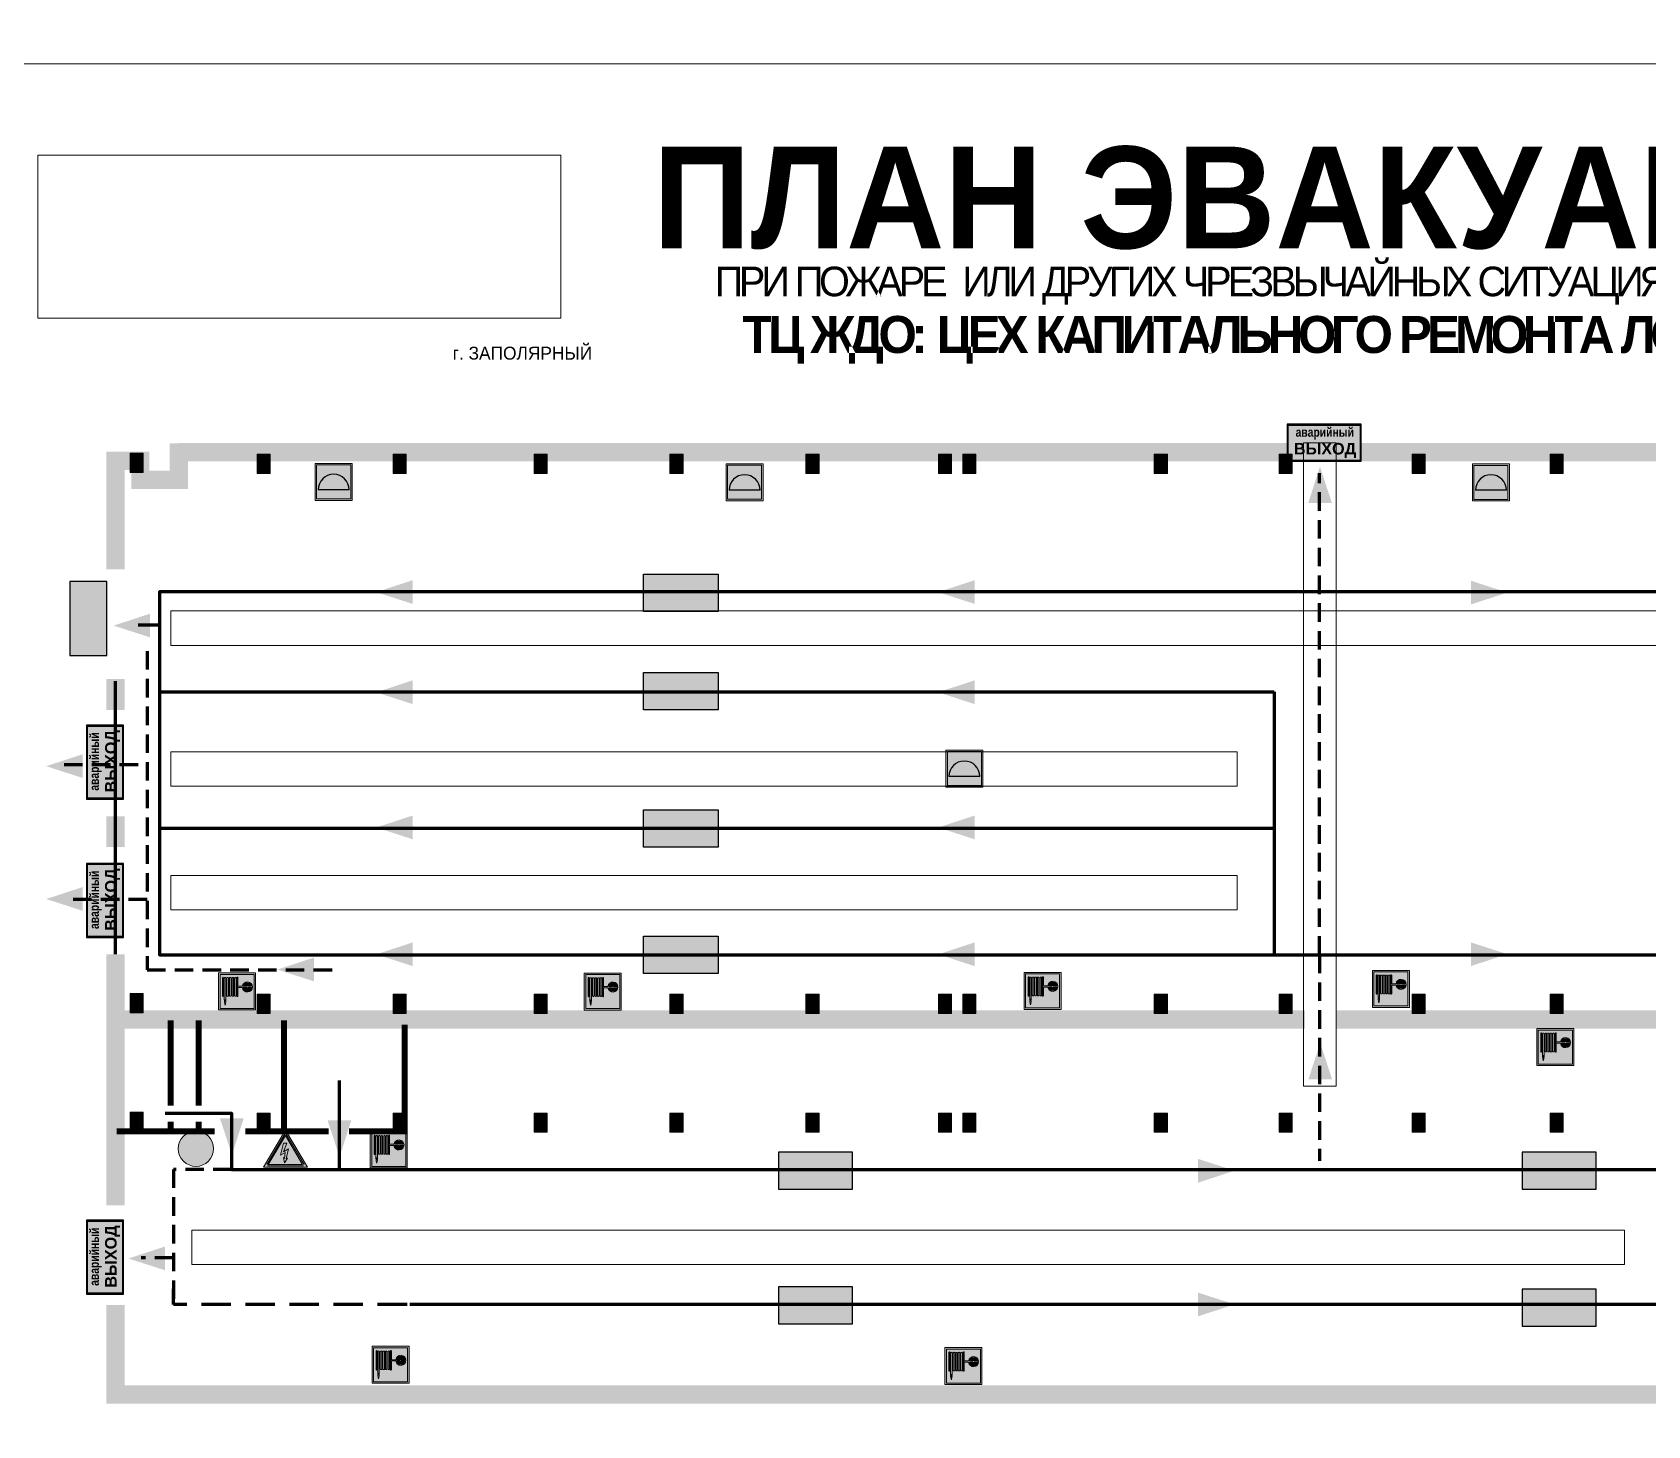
# Model space of a CAD drawing. Header units: millimetres. Extents: x 13114 to 67229, y 22859 to 38520.
# Drawn here: x 28233.8 to 28583.1, y 35655.6 to 35956.9 of the extents above; entities that cross this region are included whole.
import ezdxf

# ---------------------------------------------------------------- set-up
doc = ezdxf.new("R2010")
doc.units = ezdxf.units.MM
doc.linetypes.add('{ Wide Dash }', pattern=[12, 4, -2, 4, -2])
doc.linetypes.add('невидимая', pattern=[9.525, 6.35, -3.175])
doc.layers.add('План_Штампы', color=7, linetype='Continuous')
doc.styles.add('обычный', font='arial.ttf')
picture_1 = doc.add_image_def('image1.jpg', size_in_pixel=(337, 105))

# ---------------------------------------------------------------- blocks, each defined once
blk = doc.blocks.new('A$C41C009D9')
at = {"true_color": 0xffffff}
blk.add_hatch(color=7, dxfattribs=at).paths.add_polyline_path([(0, 8), (-16, 8), (-16, 0), (0, 0)])
h = blk.add_hatch(color=126)
h.dxf.hatch_style = 1
h.paths.add_polyline_path([(-15.8, 7.8), (-15.8, 0.2), (-0.2, 0.2), (-0.2, 7.8)])
at = {"color": 126}
for points in [[(-16, 0), (0, 0), (0, 8), (-16, 8)], [(-16, 0), (0, 0), (0, 8), (-16, 8)], [(-15.8, 7.8), (-0.2, 7.8), (-0.2, 0.2), (-15.8, 0.2)]]:
    blk.add_lwpolyline(points, close=True, dxfattribs=at)
at = {"color": 7, "true_color": 0xffffff, "insert": (-15.8, 7.3), "char_height": 2.5, "width": 15.5999, "attachment_point": 1, "style": 'обычный'}
blk.add_mtext('\\pi1.6133;{\\fArial|b1|i0|c204|p34;\\H0.8x;\\W0.8;аварийный\\H1.25x;\\W1;\\P\\pi1.2327;ВЫХОД}', dxfattribs=at)
blk = doc.blocks.new('A$C32E8229D')
at = {"true_color": 0xffffff}
blk.add_hatch(color=7, dxfattribs=at).paths.add_polyline_path([(0, 0), (0, -8), (16, -8), (16, 0)])
h = blk.add_hatch(color=126)
h.paths.add_polyline_path([(0.2, -0.2), (15.8, -0.2), (15.8, -7.8), (0.2, -7.8)])
h.paths.add_polyline_path([(13.49, -2.05), (12.08, -2.05), (11.37, -2.63, 0.162397), (11.29, -2.84), (11.29, -3.63), (10.35, -3.63), (10.35, -4.05), (11.68, -4.05), (11.68, -3.48), (12.26, -4.28), (11.29, -5.1), (11.29, -6.78), (11.85, -6.78), (11.85, -5.44), (12.8, -4.64), (12.8, -5.94), (14.46, -5.94), (14.46, -5.39), (13.45, -5.39), (13.45, -3.97), (12.46, -2.59), (13.15, -2.59), (13.69, -3.34), (14.18, -3)], flags=16)
h.paths.add_polyline_path([(10.74, -1.82, 1), (11.8, -1.82, 1)], flags=16)
h.paths.add_polyline_path([(9.39, -3.59), (5.99, -3.59), (6.56, -3.03), (5.91, -3.03), (5.1, -3.83), (5.91, -4.64), (6.56, -4.64), (5.99, -4.09), (9.39, -4.09)], flags=16)
h.paths.add_polyline_path([(4.29, -1.08), (1.72, -1.08), (1.72, -6.6), (4.29, -6.6)], flags=16)
at = {"color": 126}
blk.add_lwpolyline([(16, -8), (0, -8), (0, 0), (16, 0)], close=True, dxfattribs=at)
blk = doc.blocks.new('A$C7B4425F7')
at = {"true_color": 0xffffff}
blk.add_hatch(color=7, dxfattribs=at).paths.add_polyline_path([(0, 0), (-16, 0), (-16, -8), (0, -8)])
h = blk.add_hatch(color=126)
h.paths.add_polyline_path([(-0.2, -0.2), (-15.8, -0.2), (-15.8, -7.8), (-0.2, -7.8)])
h.paths.add_polyline_path([(-11.76, -2.03), (-11.76, -3.66), (-11.17, -3.66, -0.568275), (-11.17, -6.18), (-12.58, -6.18), (-12.58, -2.03)], flags=16)
h.paths.add_polyline_path([(-13.33, -4.12, -0.495768), (-13.59, -6.18), (-15.03, -6.18), (-15.03, -2.03), (-13.59, -2.03, -0.487973)], flags=16)
h.paths.add_polyline_path([(-10.25, -2.03), (-9.48, -2.03), (-9.48, -6.18), (-10.25, -6.18)], flags=16)
h.paths.add_polyline_path([(-13.84, -3.69), (-14.24, -3.69), (-14.24, -3.03), (-13.9, -3.03, -0.692621)], flags=0)
h.paths.add_polyline_path([(-9.15, -2.03), (-8.4, -2.03), (-8.04, -3.07), (-7.68, -2.03), (-6.93, -2.03), (-7.64, -4.1), (-6.93, -6.18), (-7.68, -6.18), (-8.04, -5.14), (-8.4, -6.18), (-9.15, -6.18), (-8.44, -4.1)], flags=16)
h.paths.add_polyline_path([(-11.76, -4.46), (-11.42, -4.46, -0.692621), (-11.36, -5.12), (-11.76, -5.12)], flags=0)
h.paths.add_polyline_path([(-13.9, -5.2), (-14.24, -5.2), (-14.24, -4.55), (-13.84, -4.55, -0.708038)], flags=0)
edge = h.paths.add_edge_path(flags=16)
edge.add_ellipse((-5.51, -4.08), major_axis=(0, 2.05), ratio=0.586184, start_angle=0, end_angle=360)
edge = h.paths.add_edge_path(flags=0)
edge.add_ellipse((-5.51, -4.08), major_axis=(0, 1.14), ratio=0.454828, start_angle=0, end_angle=360)
h.paths.add_polyline_path([(-4.13, -4.96, 0.377264), (-3.48, -4.52, 0.0555), (-3.16, -2.03), (-1.66, -2.03), (-1.66, -4.96), (-0.96, -4.96), (-0.96, -7.01), (-1.75, -7.01), (-1.75, -6.18), (-3.3, -6.18), (-3.3, -7.02), (-4.13, -7.02)], flags=16)
h.paths.add_polyline_path([(-2.73, -2.91), (-2.28, -2.91), (-2.28, -4.96), (-3.05, -4.96, 0.079136)], flags=0)
at = {"color": 126}
blk.add_lwpolyline([(-16, -8), (0, -8), (0, 0), (-16, 0)], close=True, dxfattribs=at)
blk = doc.blocks.new('A$C7B8C2D5B')
at = {"lineweight": 0}
h = blk.add_hatch(color=5, dxfattribs=at)
h.dxf.hatch_style = 1
h.paths.add_polyline_path([(1.4, -3.02, 1), (-2.11, -3.02, 1)])
at = {"color": 5, "lineweight": 0}
blk.add_circle((-0.36, -3.02), 1.75, dxfattribs=at)
blk = doc.blocks.new('A$C3E6D3DDE')
at = {"lineweight": 5}
h = blk.add_hatch(color=40, dxfattribs=at)
h.paths.add_polyline_path([(24.1, 1.45), (16.46, -11.35), (31.74, -11.35)])
h.paths.add_polyline_path([(24.09, -0.46), (30.03, -10.41), (18.14, -10.41)], flags=16)
h.paths.add_polyline_path([(24.54, -3.08), (23.41, -6.02), (25.13, -5.01), (24.33, -8.5), (24.82, -8.27), (23.79, -9.86), (23.4, -8.04), (23.8, -8.43), (24.04, -6.29), (22.39, -7.25), (23.44, -3.08)], flags=0)
h = blk.add_hatch(color=256, dxfattribs=at)
h.paths.add_polyline_path([(24.37, 0.03, 0.567511), (23.82, 0.03), (17.59, -10.4, 0.582454), (17.86, -10.88), (30.32, -10.88, 0.582149), (30.6, -10.4)])
h.paths.add_polyline_path([(24.09, -0.46), (18.14, -10.41), (30.03, -10.41)], flags=16)
h.paths.add_polyline_path([(24.54, -3.08), (23.41, -6.02), (25.13, -5.01), (24.33, -8.5), (24.82, -8.27), (23.79, -9.86), (23.4, -8.04), (23.8, -8.43), (24.04, -6.29), (22.39, -7.25), (23.44, -3.08)], flags=0)
h = blk.add_hatch(color=40, dxfattribs=at)
h.paths.add_polyline_path([(24.09, -0.46), (18.14, -10.41), (30.03, -10.41)])
h.paths.add_polyline_path([(24.82, -8.27), (23.79, -9.86), (23.4, -8.04), (23.8, -8.43), (24.04, -6.29), (22.39, -7.25), (23.44, -3.08), (24.54, -3.08), (23.41, -6.02), (25.13, -5.01), (24.33, -8.5)], flags=16)
at = {"color": 40, "lineweight": 5}
for p, q in [((16.46, -11.35), (24.1, 1.45)), ((24.1, 1.45), (31.74, -11.35))]:
    blk.add_line(p, q, dxfattribs=at)
at = {"lineweight": 5}
for p, q in [((17.59, -10.4), (23.82, 0.03)), ((24.37, 0.03), (30.6, -10.4)), ((18.14, -10.41), (24.09, -0.46)), ((23.44, -3.08), (22.39, -7.25)), ((23.41, -6.02), (24.54, -3.08)), ((25.13, -5.01), (23.41, -6.02)), ((24.54, -3.08), (23.44, -3.08)), ((24.09, -0.46), (30.03, -10.41)), ((24.33, -8.5), (25.13, -5.01)), ((17.86, -10.88), (30.32, -10.88)), ((18.14, -10.41), (30.03, -10.41)), ((22.39, -7.25), (24.04, -6.29)), ((23.8, -8.43), (23.4, -8.04)), ((23.4, -8.04), (23.79, -9.86)), ((23.79, -9.86), (24.82, -8.27)), ((24.04, -6.29), (23.8, -8.43)), ((24.82, -8.27), (24.33, -8.5))]:
    blk.add_line(p, q, dxfattribs=at)
at = {"color": 50, "lineweight": 5}
blk.add_line((31.74, -11.35), (16.46, -11.35), dxfattribs=at)
blk = doc.blocks.new('A$C37112FD5')
at = {"true_color": 0xf5f5ff}
h = blk.add_hatch(color=7, dxfattribs=at)
h.dxf.hatch_style = 1
h.paths.add_polyline_path([(12.8, -7.4), (0, -7.4), (0, -20.2), (12.8, -20.2)])
h.paths.add_polyline_path([(12.29, -7.91), (12.29, -19.69), (0.51, -19.69), (0.51, -7.91)], flags=16)
h.paths.add_polyline_path([(4.98, -9.04, -0.42597), (5.17, -9.22), (5.17, -12.25), (5.17, -15.29, -0.432244), (4.98, -15.47), (4.83, -15.47, -0.42597), (4.64, -15.29), (4.64, -12.25), (4.64, -9.22, -0.432244), (4.83, -9.04)], flags=0)
h.paths.add_polyline_path([(4.28, -9.22), (4.28, -12.25), (4.28, -15.29, -0.432244), (4.09, -15.47), (3.94, -15.47, -0.42597), (3.75, -15.29), (3.75, -12.25), (3.75, -9.22, -0.432244), (3.94, -9.04), (4.09, -9.04, -0.42597)], flags=0)
h.paths.add_polyline_path([(5.72, -9.04), (5.87, -9.04, -0.42597), (6.06, -9.22), (6.06, -12.25), (6.06, -15.29, -0.432244), (5.87, -15.47), (5.72, -15.47, -0.42597), (5.53, -15.29), (5.53, -12.25), (5.53, -9.22, -0.432244)], flags=0)
h.paths.add_polyline_path([(6.42, -8.9), (6.5, -8.9, -0.42597), (6.69, -9.08), (6.69, -12.03), (8.21, -12.03, -15.824349), (8.21, -12.47), (6.69, -12.47), (6.69, -15.42, -0.432244), (6.5, -15.6), (6.42, -15.6)], flags=0)
h.paths.add_polyline_path([(3.39, -9.22), (3.39, -12.25), (3.39, -15.29, -0.432244), (3.2, -15.47), (3.05, -15.47, -0.42597), (2.85, -15.29), (2.85, -12.25), (2.85, -9.22, -0.432244), (3.05, -9.04), (3.2, -9.04, -0.42597)], flags=0)
h.paths.add_polyline_path([(2.5, -9.22), (2.5, -16.71), (1.96, -16.71), (1.96, -9.22, -0.432244), (2.15, -9.04), (2.31, -9.04, -0.42597)], flags=0)
h.paths.add_polyline_path([(1.61, -8.9), (1.61, -15.6), (1.57, -15.6, -0.42597), (1.37, -15.42), (1.37, -12.03), (1.37, -9.09, -0.432244), (1.57, -8.9)], flags=0)
h.paths.add_polyline_path([(9.76, -10.81), (9.76, -12.03), (8.49, -12.03, -0.336371)], flags=0)
h.paths.add_polyline_path([(8.49, -12.47), (9.76, -12.47), (9.76, -13.7, -0.336371)], flags=0)
h.paths.add_polyline_path([(10.11, -10.81, -0.336371), (11.38, -12.03), (10.11, -12.03)], flags=0)
h.paths.add_polyline_path([(10.11, -12.47), (11.38, -12.47, -0.336371), (10.11, -13.7)], flags=0)
h.paths.add_polyline_path([(2.5, -16.84), (2.5, -17.05), (1.97, -17.05), (1.97, -16.84)], flags=0)
h.paths.add_polyline_path([(2.5, -17.24, -0.033778), (2.24, -18.6, -0.033778), (1.97, -17.24)], flags=0)
h = blk.add_hatch(color=242)
h.dxf.hatch_style = 1
h.paths.add_polyline_path([(12.29, -7.91), (0.51, -7.91), (0.51, -19.69), (12.29, -19.69)])
h.paths.add_polyline_path([(6.42, -15.6), (6.42, -8.9), (6.5, -8.9, -0.42597), (6.69, -9.08), (6.69, -12.03), (8.21, -12.03, -15.824349), (8.21, -12.47), (6.69, -12.47), (6.69, -15.42, -0.432244), (6.5, -15.6)], flags=16)
h.paths.add_polyline_path([(5.87, -15.47), (5.72, -15.47, -0.42597), (5.53, -15.29), (5.53, -12.25), (5.53, -9.22, -0.432244), (5.72, -9.04), (5.87, -9.04, -0.42597), (6.06, -9.22), (6.06, -12.25), (6.06, -15.29, -0.432244)], flags=16)
h.paths.add_polyline_path([(4.98, -15.47), (4.83, -15.47, -0.42597), (4.64, -15.29), (4.64, -12.25), (4.64, -9.22, -0.432244), (4.83, -9.04), (4.98, -9.04, -0.42597), (5.17, -9.22), (5.17, -12.25), (5.17, -15.29, -0.432244)], flags=16)
h.paths.add_polyline_path([(4.09, -15.47), (3.94, -15.47, -0.42597), (3.75, -15.29), (3.75, -12.25), (3.75, -9.22, -0.432244), (3.94, -9.04), (4.09, -9.04, -0.42597), (4.28, -9.22), (4.28, -12.25), (4.28, -15.29, -0.432244)], flags=16)
h.paths.add_polyline_path([(3.2, -15.47), (3.05, -15.47, -0.42597), (2.85, -15.29), (2.85, -12.25), (2.85, -9.22, -0.432244), (3.05, -9.04), (3.2, -9.04, -0.42597), (3.39, -9.22), (3.39, -12.25), (3.39, -15.29, -0.432244)], flags=16)
h.paths.add_polyline_path([(2.5, -17.05), (1.97, -17.05), (1.97, -16.84), (2.5, -16.84)], flags=16)
h.paths.add_polyline_path([(2.5, -17.24, -0.033778), (2.24, -18.6, -0.033778), (1.97, -17.24)], flags=16)
h.paths.add_polyline_path([(2.5, -16.71), (1.96, -16.71), (1.96, -9.22, -0.432244), (2.15, -9.04), (2.31, -9.04, -0.42597), (2.5, -9.22)], flags=16)
h.paths.add_polyline_path([(1.61, -15.6), (1.57, -15.6, -0.42597), (1.37, -15.42), (1.37, -12.03), (1.37, -9.09, -0.432244), (1.57, -8.9), (1.61, -8.9)], flags=16)
h.paths.add_polyline_path([(8.49, -12.47), (9.76, -12.47), (9.76, -13.7, -0.336371)], flags=0)
h.paths.add_polyline_path([(10.11, -13.7), (10.11, -12.47), (11.38, -12.47, -0.336371)], flags=0)
h.paths.add_polyline_path([(8.49, -12.03, -0.336371), (9.76, -10.81), (9.76, -12.03)], flags=0)
h.paths.add_polyline_path([(10.11, -12.03), (10.11, -10.81, -0.336371), (11.38, -12.03)], flags=0)
h = blk.add_hatch(color=7, dxfattribs=at)
h.dxf.hatch_style = 1
h.paths.add_polyline_path([(1.61, -8.9), (1.57, -8.9, 0.432244), (1.37, -9.09), (1.37, -12.03), (1.37, -15.42, 0.42597), (1.57, -15.6), (1.61, -15.6)])
h.paths.add_polyline_path([(2.5, -9.22, 0.42597), (2.31, -9.04), (2.15, -9.04, 0.432244), (1.96, -9.22), (1.96, -16.71), (2.5, -16.71)])
h.paths.add_polyline_path([(2.5, -16.84), (1.97, -16.84), (1.97, -17.05), (2.5, -17.05)])
h.paths.add_polyline_path([(2.5, -17.24), (1.97, -17.24, 0.033778), (2.24, -18.6, 0.033778)])
h.paths.add_polyline_path([(3.39, -12.25), (3.39, -9.22, 0.42597), (3.2, -9.04), (3.05, -9.04, 0.432244), (2.85, -9.22), (2.85, -12.25), (2.85, -15.29, 0.42597), (3.05, -15.47), (3.2, -15.47, 0.432244), (3.39, -15.29)])
h.paths.add_polyline_path([(4.28, -12.25), (4.28, -9.22, 0.42597), (4.09, -9.04), (3.94, -9.04, 0.432244), (3.75, -9.22), (3.75, -12.25), (3.75, -15.29, 0.42597), (3.94, -15.47), (4.09, -15.47, 0.432244), (4.28, -15.29)])
h.paths.add_polyline_path([(5.17, -12.25), (5.17, -9.22, 0.42597), (4.98, -9.04), (4.83, -9.04, 0.432244), (4.64, -9.22), (4.64, -12.25), (4.64, -15.29, 0.42597), (4.83, -15.47), (4.98, -15.47, 0.432244), (5.17, -15.29)])
h.paths.add_polyline_path([(6.06, -12.25), (6.06, -9.22, 0.42597), (5.87, -9.04), (5.72, -9.04, 0.432244), (5.53, -9.22), (5.53, -12.25), (5.53, -15.29, 0.42597), (5.72, -15.47), (5.87, -15.47, 0.432244), (6.06, -15.29)])
h.paths.add_polyline_path([(6.69, -12.47), (8.21, -12.47, 15.824349), (8.21, -12.03), (6.69, -12.03), (6.69, -9.08, 0.42597), (6.5, -8.9), (6.42, -8.9), (6.42, -15.6), (6.5, -15.6, 0.432244), (6.69, -15.42)])
h.paths.add_polyline_path([(8.49, -12.47), (9.76, -12.47), (9.76, -13.7, -0.336371)], flags=16)
h.paths.add_polyline_path([(8.49, -12.03, -0.336371), (9.76, -10.81), (9.76, -12.03)], flags=16)
h.paths.add_polyline_path([(10.11, -12.47), (11.38, -12.47, -0.336371), (10.11, -13.7)], flags=16)
h.paths.add_polyline_path([(10.11, -12.03), (10.11, -10.81, -0.336371), (11.38, -12.03)], flags=16)
h = blk.add_hatch(color=242)
h.dxf.hatch_style = 1
h.paths.add_polyline_path([(9.76, -10.81, 0.336371), (8.49, -12.03), (9.76, -12.03)])
h.paths.add_polyline_path([(10.11, -10.81), (10.11, -12.03), (11.38, -12.03, 0.336371)])
h.paths.add_polyline_path([(11.38, -12.47), (10.11, -12.47), (10.11, -13.7, 0.336371)])
h.paths.add_polyline_path([(9.76, -12.47), (8.49, -12.47, 0.336371), (9.76, -13.7)])
at = {"color": 242, "lineweight": 5}
for p, q in [((0, -20.2), (0, -7.4)), ((0, -7.4), (12.8, -7.4)), ((1.37, -12.03), (1.37, -9.08)), ((1.57, -8.9), (1.61, -8.9)), ((1.61, -8.9), (1.61, -15.6)), ((1.96, -16.71), (1.96, -9.22)), ((2.15, -9.04), (2.31, -9.04)), ((2.5, -16.71), (2.5, -9.22)), ((2.85, -12.25), (2.85, -9.22)), ((3.05, -9.04), (3.2, -9.04)), ((3.39, -12.25), (3.39, -9.22)), ((3.75, -12.25), (3.75, -9.22)), ((3.94, -9.04), (4.09, -9.04)), ((4.28, -12.25), (4.28, -9.22)), ((4.64, -12.25), (4.64, -9.22)), ((4.83, -9.04), (4.98, -9.04)), ((5.17, -12.25), (5.17, -9.22)), ((5.53, -12.25), (5.53, -9.22)), ((5.72, -9.04), (5.87, -9.04)), ((6.06, -12.25), (6.06, -9.22)), ((6.42, -8.9), (6.42, -15.6)), ((6.5, -8.9), (6.42, -8.9)), ((6.69, -12.03), (6.69, -9.08)), ((9.76, -10.81), (9.76, -12.03)), ((10.11, -10.81), (10.11, -12.03)), ((12.8, -20.2), (12.8, -7.4)), ((1.37, -12.03), (1.37, -15.42)), ((1.57, -15.6), (1.61, -15.6)), ((1.96, -16.71), (2.5, -16.71)), ((2.85, -12.25), (2.85, -15.29)), ((3.05, -15.47), (3.2, -15.47)), ((3.39, -12.25), (3.39, -15.29)), ((3.75, -12.25), (3.75, -15.29)), ((3.94, -15.47), (4.09, -15.47)), ((4.28, -12.25), (4.28, -15.29)), ((4.64, -12.25), (4.64, -15.29)), ((4.83, -15.47), (4.98, -15.47)), ((5.17, -12.25), (5.17, -15.29)), ((5.53, -12.25), (5.53, -15.29)), ((5.72, -15.47), (5.87, -15.47)), ((6.06, -12.25), (6.06, -15.29)), ((6.42, -15.6), (6.5, -15.6)), ((8.21, -12.03), (6.69, -12.03)), ((8.21, -12.47), (6.69, -12.47)), ((6.69, -12.47), (6.69, -15.42)), ((9.76, -12.03), (8.49, -12.03)), ((9.76, -12.47), (8.49, -12.47)), ((9.76, -12.47), (9.76, -13.7)), ((11.38, -12.03), (10.11, -12.03)), ((11.38, -12.47), (10.11, -12.47)), ((10.11, -12.47), (10.11, -13.7)), ((0, -20.2), (12.8, -20.2)), ((1.97, -16.84), (2.5, -16.84)), ((1.97, -17.05), (1.97, -16.84)), ((2.5, -17.05), (1.97, -17.05)), ((1.97, -17.24), (2.5, -17.24)), ((2.5, -16.84), (2.5, -17.05))]:
    blk.add_line(p, q, dxfattribs=at)
blk.add_lwpolyline([(0.51, -7.91), (12.29, -7.91), (12.29, -19.69), (0.51, -19.69)], close=True, dxfattribs=at)
for centre, radius, start, end in [((1.56, -9.09), 0.182, 87.1027, 180.6071), ((2.15, -9.22), 0.182, 87.1027, 180.6071), ((2.32, -9.22), 0.182, 359.3929, 92.8973), ((3.04, -9.22), 0.182, 87.1027, 180.6071), ((3.21, -9.22), 0.182, 359.3929, 92.8973), ((3.93, -9.22), 0.182, 87.1027, 180.6071), ((4.1, -9.22), 0.182, 359.3929, 92.8973), ((4.82, -9.22), 0.182, 87.1027, 180.6071), ((4.99, -9.22), 0.182, 359.3929, 92.8973), ((5.71, -9.22), 0.182, 87.1027, 180.6071), ((5.88, -9.22), 0.182, 359.3929, 92.8973), ((6.51, -9.09), 0.182, 359.3929, 92.8973), ((9.93, -12.25), 1.74, 187.2319, 172.7681), ((9.93, -12.25), 1.46, 96.9927, 171.3585), ((9.93, -12.25), 1.46, 8.6415, 83.0073), ((1.56, -15.42), 0.182, 179.3929, 272.8973), ((3.04, -15.29), 0.182, 179.3929, 272.8973), ((3.21, -15.29), 0.182, 267.1027, 0.6071), ((3.93, -15.29), 0.182, 179.3929, 272.8973), ((4.1, -15.29), 0.182, 267.1027, 0.6071), ((4.82, -15.29), 0.182, 179.3929, 272.8973), ((4.99, -15.29), 0.182, 267.1027, 0.6071), ((5.71, -15.29), 0.182, 179.3929, 272.8973), ((5.88, -15.29), 0.182, 267.1027, 0.6071), ((6.51, -15.42), 0.182, 267.1027, 0.6071), ((9.93, -12.25), 1.46, 188.6415, 263.0073), ((9.93, -12.25), 1.46, 276.9927, 351.3585), ((12.17, -15.98), 10.27, 187.041, 194.7793), ((-7.7, -15.98), 10.27, 345.2207, 352.959)]:
    blk.add_arc(centre, radius, start, end, dxfattribs=at)
blk = doc.blocks.new('A$C1E1F2D43')
at = {"true_color": 0xffffff}
blk.add_hatch(color=7, dxfattribs=at).paths.add_polyline_path([(8, 0), (0, 0), (0, -8), (8, -8)])
h = blk.add_hatch(color=242)
h.paths.add_polyline_path([(0.32, -0.32), (0.32, -7.68), (7.68, -7.68), (7.68, -0.32)])
h.paths.add_polyline_path([(7.35, -5.71), (0.65, -5.71, -1)], flags=16)
at = {"color": 242, "lineweight": 5}
for p, q in [((0, 0), (8, 0)), ((0, -8), (0, 0)), ((0, 0), (8, 0)), ((8, -8), (8, 0)), ((0, -8), (8, -8))]:
    blk.add_line(p, q, dxfattribs=at)
at = {"color": 242}
blk.add_line((7.35, -5.71), (0.65, -5.71), dxfattribs=at)
at = {"color": 242, "lineweight": 5}
blk.add_lwpolyline([(0.32, -0.32), (7.68, -0.32), (7.68, -7.68), (0.32, -7.68)], close=True, dxfattribs=at)
at = {"color": 242}
blk.add_arc((4, -5.71), 3.35, 0, 180, dxfattribs=at)

msp = doc.modelspace()

# ---------------------------------------------------------------- hatches: boundary and pattern name
at = {"lineweight": 0}
h = msp.add_hatch(color=256, dxfattribs=at)
h.dxf.hatch_style = 1
h.paths.add_polyline_path([(28254.92, 35865.84), (28254.92, 35861.67), (28257.75, 35861.67), (28257.75, 35865.84)])
h = msp.add_hatch(color=256, dxfattribs=at)
h.dxf.hatch_style = 1
h.paths.add_polyline_path([(28282.37, 35865.64), (28282.37, 35861.47), (28285.2, 35861.47), (28285.2, 35865.64)])
h = msp.add_hatch(color=256, dxfattribs=at)
h.dxf.hatch_style = 1
h.paths.add_polyline_path([(28311.79, 35865.64), (28311.79, 35861.47), (28314.61, 35861.47), (28314.61, 35865.64)])
h = msp.add_hatch(color=256, dxfattribs=at)
h.dxf.hatch_style = 1
h.paths.add_polyline_path([(28342.29, 35865.64), (28342.29, 35861.47), (28345.12, 35861.47), (28345.12, 35865.64)])
h = msp.add_hatch(color=256, dxfattribs=at)
h.dxf.hatch_style = 1
h.paths.add_polyline_path([(28371.64, 35865.64), (28371.64, 35861.47), (28374.47, 35861.47), (28374.47, 35865.64)])
h = msp.add_hatch(color=256, dxfattribs=at)
h.dxf.hatch_style = 1
h.paths.add_polyline_path([(28401.05, 35865.64), (28401.05, 35861.47), (28403.88, 35861.47), (28403.88, 35865.64)])
h = msp.add_hatch(color=256, dxfattribs=at)
h.dxf.hatch_style = 1
h.paths.add_polyline_path([(28429.69, 35865.64), (28429.69, 35861.47), (28432.52, 35861.47), (28432.52, 35865.64)])
h = msp.add_hatch(color=256, dxfattribs=at)
h.dxf.hatch_style = 1
h.paths.add_polyline_path([(28434.98, 35865.64), (28434.98, 35861.47), (28437.81, 35861.47), (28437.81, 35865.64)])
h = msp.add_hatch(color=256, dxfattribs=at)
h.dxf.hatch_style = 1
h.paths.add_polyline_path([(28476.39, 35865.64), (28476.39, 35861.47), (28479.22, 35861.47), (28479.22, 35865.64)])
h = msp.add_hatch(color=256, dxfattribs=at)
h.dxf.hatch_style = 1
h.paths.add_polyline_path([(28503.39, 35865.64), (28503.39, 35861.47), (28506.22, 35861.47), (28506.22, 35865.64)])
h = msp.add_hatch(color=256, dxfattribs=at)
h.dxf.hatch_style = 1
h.paths.add_polyline_path([(28532.12, 35865.64), (28532.12, 35861.47), (28534.95, 35861.47), (28534.95, 35865.64)])
h = msp.add_hatch(color=256, dxfattribs=at)
h.dxf.hatch_style = 1
h.paths.add_polyline_path([(28561.98, 35865.64), (28561.98, 35861.47), (28564.81, 35861.47), (28564.81, 35865.64)])
h = msp.add_hatch(color=256, dxfattribs=at)
h.dxf.hatch_style = 1
h.paths.add_polyline_path([(28254.92, 35749.04), (28254.92, 35744.87), (28257.75, 35744.87), (28257.75, 35749.04)])
h = msp.add_hatch(color=256, dxfattribs=at)
h.dxf.hatch_style = 1
h.paths.add_polyline_path([(28282.37, 35748.84), (28282.37, 35744.67), (28285.2, 35744.67), (28285.2, 35748.84)])
h = msp.add_hatch(color=256, dxfattribs=at)
h.dxf.hatch_style = 1
h.paths.add_polyline_path([(28311.79, 35748.84), (28311.79, 35744.67), (28314.61, 35744.67), (28314.61, 35748.84)])
h = msp.add_hatch(color=256, dxfattribs=at)
h.dxf.hatch_style = 1
h.paths.add_polyline_path([(28342.29, 35748.84), (28342.29, 35744.67), (28345.12, 35744.67), (28345.12, 35748.84)])
h = msp.add_hatch(color=256, dxfattribs=at)
h.dxf.hatch_style = 1
h.paths.add_polyline_path([(28371.64, 35748.84), (28371.64, 35744.67), (28374.47, 35744.67), (28374.47, 35748.84)])
h = msp.add_hatch(color=256, dxfattribs=at)
h.dxf.hatch_style = 1
h.paths.add_polyline_path([(28401.05, 35748.84), (28401.05, 35744.67), (28403.88, 35744.67), (28403.88, 35748.84)])
h = msp.add_hatch(color=256, dxfattribs=at)
h.dxf.hatch_style = 1
h.paths.add_polyline_path([(28429.69, 35748.84), (28429.69, 35744.67), (28432.52, 35744.67), (28432.52, 35748.84)])
h = msp.add_hatch(color=256, dxfattribs=at)
h.dxf.hatch_style = 1
h.paths.add_polyline_path([(28434.98, 35748.84), (28434.98, 35744.67), (28437.81, 35744.67), (28437.81, 35748.84)])
h = msp.add_hatch(color=256, dxfattribs=at)
h.dxf.hatch_style = 1
h.paths.add_polyline_path([(28476.39, 35748.84), (28476.39, 35744.67), (28479.22, 35744.67), (28479.22, 35748.84)])
h = msp.add_hatch(color=256, dxfattribs=at)
h.dxf.hatch_style = 1
h.paths.add_polyline_path([(28503.39, 35748.84), (28503.39, 35744.67), (28506.22, 35744.67), (28506.22, 35748.84)])
h = msp.add_hatch(color=256, dxfattribs=at)
h.dxf.hatch_style = 1
h.paths.add_polyline_path([(28532.12, 35748.84), (28532.12, 35744.67), (28534.95, 35744.67), (28534.95, 35748.84)])
h = msp.add_hatch(color=256, dxfattribs=at)
h.dxf.hatch_style = 1
h.paths.add_polyline_path([(28561.98, 35748.84), (28561.98, 35744.67), (28564.81, 35744.67), (28564.81, 35748.84)])
h = msp.add_hatch(color=256, dxfattribs=at)
h.dxf.hatch_style = 1
h.paths.add_polyline_path([(28254.92, 35723.37), (28254.92, 35719.2), (28257.75, 35719.2), (28257.75, 35723.37)])
h = msp.add_hatch(color=256, dxfattribs=at)
h.dxf.hatch_style = 1
h.paths.add_polyline_path([(28282.37, 35723.17), (28282.37, 35719), (28285.2, 35719), (28285.2, 35723.17)])
h = msp.add_hatch(color=256, dxfattribs=at)
h.dxf.hatch_style = 1
h.paths.add_polyline_path([(28311.79, 35723.17), (28311.79, 35719), (28314.61, 35719), (28314.61, 35723.17)])
h = msp.add_hatch(color=256, dxfattribs=at)
h.dxf.hatch_style = 1
h.paths.add_polyline_path([(28342.29, 35723.17), (28342.29, 35719), (28345.12, 35719), (28345.12, 35723.17)])
h = msp.add_hatch(color=256, dxfattribs=at)
h.dxf.hatch_style = 1
h.paths.add_polyline_path([(28371.64, 35723.17), (28371.64, 35719), (28374.47, 35719), (28374.47, 35723.17)])
h = msp.add_hatch(color=256, dxfattribs=at)
h.dxf.hatch_style = 1
h.paths.add_polyline_path([(28401.05, 35723.17), (28401.05, 35719), (28403.88, 35719), (28403.88, 35723.17)])
h = msp.add_hatch(color=256, dxfattribs=at)
h.dxf.hatch_style = 1
h.paths.add_polyline_path([(28429.69, 35723.17), (28429.69, 35719), (28432.52, 35719), (28432.52, 35723.17)])
h = msp.add_hatch(color=256, dxfattribs=at)
h.dxf.hatch_style = 1
h.paths.add_polyline_path([(28434.98, 35723.17), (28434.98, 35719), (28437.81, 35719), (28437.81, 35723.17)])
h = msp.add_hatch(color=256, dxfattribs=at)
h.dxf.hatch_style = 1
h.paths.add_polyline_path([(28476.39, 35723.17), (28476.39, 35719), (28479.22, 35719), (28479.22, 35723.17)])
h = msp.add_hatch(color=256, dxfattribs=at)
h.dxf.hatch_style = 1
h.paths.add_polyline_path([(28503.39, 35723.17), (28503.39, 35719), (28506.22, 35719), (28506.22, 35723.17)])
h = msp.add_hatch(color=256, dxfattribs=at)
h.dxf.hatch_style = 1
h.paths.add_polyline_path([(28532.12, 35723.17), (28532.12, 35719), (28534.95, 35719), (28534.95, 35723.17)])
h = msp.add_hatch(color=256, dxfattribs=at)
h.dxf.hatch_style = 1
h.paths.add_polyline_path([(28561.98, 35723.17), (28561.98, 35719), (28564.81, 35719), (28564.81, 35723.17)])

# ---------------------------------------------------------------- linework, layer by layer
at = {"color": 5, "lineweight": 0}
for points in [[(28209.6, 35950.08), (28809.6, 35950.08), (28809.6, 36345.08), (28209.6, 36345.08)], [(28209.6, 35555.08), (28809.6, 35555.08), (28809.6, 35950.08), (28209.6, 35950.08)]]:
    msp.add_lwpolyline(points, close=True, dxfattribs=at)
at = {"lineweight": 100}
for points, const_width in [([(28265.47, 35867.97), (28265.47, 35860.08), (28257.11, 35860.08), (28257.11, 35864.18), (28251.85, 35864.18)], 3.96), ([(28251.74, 35840.71), (28251.74, 35864.18)], 3.96), ([(28252.44, 35864.18), (28251.74, 35864.18), (28251.74, 35861.79)], 3.96), ([(28508.65, 35866.07), (28265.47, 35866.07)], 3.96), ([(28721.25, 35866.07), (28515.69, 35866.07)], 3.96), ([(28251.74, 35810.34), (28251.74, 35817.05)], 3.96), ([(28251.74, 35780.7), (28251.74, 35787.3)], 3.96), ([(28508.95, 35743.4), (28251.74, 35743.4), (28251.74, 35757.52)], 3.96), ([(28251.74, 35743.4), (28251.74, 35703.23)], 3.96), ([(28676.8, 35743.4), (28515.81, 35743.4)], 3.96), ([(28263.66, 35724.77), (28263.66, 35743.19)], 1.32), ([(28269.74, 35724.77), (28269.74, 35743.19)], 1.32), ([(28288.17, 35724.77), (28288.17, 35743.19)], 1.32), ([(28302.21, 35719.2), (28314.26, 35719.2), (28314.26, 35742.29)], 1.32), ([(28288.17, 35719.2), (28288.17, 35727.16)], 1.32), ([(28252.01, 35719.2), (28273.22, 35719.2)], 1.32), ([(28263.66, 35719.2), (28263.66, 35721.29)], 1.32), ([(28269.74, 35719.2), (28269.74, 35721.29)], 1.32), ([(28279.8, 35719.2), (28297.83, 35719.2)], 1.32), ([(28251.74, 35676.25), (28251.74, 35662.32), (28687.8, 35662.32), (28687.8, 35702.46)], 3.96), ([(28251.74, 35681.63), (28251.74, 35673.24)], 3.96)]:
    msp.add_lwpolyline(points, dxfattribs=dict(at, const_width=const_width))
at = {"lineweight": 0}
for points in [[(28508.65, 35868.07), (28515.69, 35868.07), (28515.69, 35729), (28508.65, 35729)], [(28254.92, 35865.84), (28257.75, 35865.84), (28257.75, 35861.67), (28254.92, 35861.67)], [(28282.37, 35865.64), (28285.2, 35865.64), (28285.2, 35861.47), (28282.37, 35861.47)], [(28311.79, 35865.64), (28314.61, 35865.64), (28314.61, 35861.47), (28311.79, 35861.47)], [(28342.29, 35865.64), (28345.12, 35865.64), (28345.12, 35861.47), (28342.29, 35861.47)], [(28371.64, 35865.64), (28374.47, 35865.64), (28374.47, 35861.47), (28371.64, 35861.47)], [(28401.05, 35865.64), (28403.88, 35865.64), (28403.88, 35861.47), (28401.05, 35861.47)], [(28429.69, 35865.64), (28432.52, 35865.64), (28432.52, 35861.47), (28429.69, 35861.47)], [(28434.98, 35865.64), (28437.81, 35865.64), (28437.81, 35861.47), (28434.98, 35861.47)], [(28476.39, 35865.64), (28479.22, 35865.64), (28479.22, 35861.47), (28476.39, 35861.47)], [(28503.39, 35865.64), (28506.22, 35865.64), (28506.22, 35861.47), (28503.39, 35861.47)], [(28532.12, 35865.64), (28534.95, 35865.64), (28534.95, 35861.47), (28532.12, 35861.47)], [(28561.98, 35865.64), (28564.81, 35865.64), (28564.81, 35861.47), (28561.98, 35861.47)], [(28263.73, 35831.74), (28778.55, 35831.74), (28778.55, 35824.27), (28263.73, 35824.27)], [(28263.73, 35801.28), (28494.31, 35801.28), (28494.31, 35793.82), (28263.73, 35793.82)], [(28263.73, 35774.56), (28494.31, 35774.56), (28494.31, 35767.09), (28263.73, 35767.09)], [(28254.92, 35749.04), (28257.75, 35749.04), (28257.75, 35744.87), (28254.92, 35744.87)], [(28282.37, 35748.84), (28285.2, 35748.84), (28285.2, 35744.67), (28282.37, 35744.67)], [(28311.79, 35748.84), (28314.61, 35748.84), (28314.61, 35744.67), (28311.79, 35744.67)], [(28342.29, 35748.84), (28345.12, 35748.84), (28345.12, 35744.67), (28342.29, 35744.67)], [(28371.64, 35748.84), (28374.47, 35748.84), (28374.47, 35744.67), (28371.64, 35744.67)], [(28401.05, 35748.84), (28403.88, 35748.84), (28403.88, 35744.67), (28401.05, 35744.67)], [(28429.69, 35748.84), (28432.52, 35748.84), (28432.52, 35744.67), (28429.69, 35744.67)], [(28434.98, 35748.84), (28437.81, 35748.84), (28437.81, 35744.67), (28434.98, 35744.67)], [(28476.39, 35748.84), (28479.22, 35748.84), (28479.22, 35744.67), (28476.39, 35744.67)], [(28503.39, 35748.84), (28506.22, 35748.84), (28506.22, 35744.67), (28503.39, 35744.67)], [(28532.12, 35748.84), (28534.95, 35748.84), (28534.95, 35744.67), (28532.12, 35744.67)], [(28561.98, 35748.84), (28564.81, 35748.84), (28564.81, 35744.67), (28561.98, 35744.67)], [(28254.92, 35723.37), (28257.75, 35723.37), (28257.75, 35719.2), (28254.92, 35719.2)], [(28282.37, 35723.17), (28285.2, 35723.17), (28285.2, 35719), (28282.37, 35719)], [(28311.79, 35723.17), (28314.61, 35723.17), (28314.61, 35719), (28311.79, 35719)], [(28342.29, 35723.17), (28345.12, 35723.17), (28345.12, 35719), (28342.29, 35719)], [(28371.64, 35723.17), (28374.47, 35723.17), (28374.47, 35719), (28371.64, 35719)], [(28401.05, 35723.17), (28403.88, 35723.17), (28403.88, 35719), (28401.05, 35719)], [(28429.69, 35723.17), (28432.52, 35723.17), (28432.52, 35719), (28429.69, 35719)], [(28434.98, 35723.17), (28437.81, 35723.17), (28437.81, 35719), (28434.98, 35719)], [(28476.39, 35723.17), (28479.22, 35723.17), (28479.22, 35719), (28476.39, 35719)], [(28503.39, 35723.17), (28506.22, 35723.17), (28506.22, 35719), (28503.39, 35719)], [(28532.12, 35723.17), (28534.95, 35723.17), (28534.95, 35719), (28532.12, 35719)], [(28561.98, 35723.17), (28564.81, 35723.17), (28564.81, 35719), (28561.98, 35719)], [(28268.24, 35697.86), (28578.09, 35697.86), (28578.09, 35690.39), (28268.24, 35690.39)]]:
    msp.add_lwpolyline(points, close=True, dxfattribs=at)
at = {"color": 126, "linetype": '{ Wide Dash }', "lineweight": 100, "true_color": 0x008754}
for points in [[(28512.11, 35757.4), (28512.11, 35861.57)], [(28258.57, 35823.06), (28258.57, 35754.13), (28298.97, 35754.13)], [(28240.64, 35798.52), (28258.57, 35798.52)], [(28258.57, 35769.34), (28240.64, 35769.34)], [(28512.11, 35757.4), (28512.11, 35712.82)], [(28276.86, 35710.96), (28264.26, 35710.96), (28264.26, 35681.8)], [(28264.26, 35691.84), (28257.32, 35691.84)]]:
    msp.add_lwpolyline(points, dxfattribs=at)
at = {"color": 126, "lineweight": 100, "true_color": 0x008754}
for points in [[(28264.09, 35835.86), (28261.23, 35835.86), (28261.23, 35757.4), (28679.05, 35757.4), (28679.05, 35705.23), (28717.36, 35705.23), (28717.36, 35670.45)], [(28763.17, 35835.86), (28264.09, 35835.86)], [(28261.23, 35828.65), (28256.62, 35828.65)], [(28261.23, 35814.23), (28502.28, 35814.23)], [(28502.28, 35814.23), (28502.28, 35757.4)], [(28261.23, 35784.79), (28502.28, 35784.79)], [(28262.46, 35723.12), (28276.86, 35723.12), (28276.86, 35710.96), (28300.21, 35710.96), (28300.21, 35730.18)], [(28300.21, 35710.96), (28679.05, 35710.96)], [(28635.69, 35681.8), (28315.37, 35681.8)]]:
    msp.add_lwpolyline(points, dxfattribs=at)
at = {"lineweight": 100}
msp.add_lwpolyline([(28251.74, 35757.52), (28251.74, 35816.55)], dxfattribs=at)
at = {"color": 126, "linetype": 'невидимая', "lineweight": 100, "true_color": 0x008754}
msp.add_lwpolyline([(28314.78, 35681.8), (28264.26, 35681.8), (28264.26, 35685.18)], dxfattribs=at)
at = {"layer": 'План_Штампы', "color": 126, "true_color": 0x008754}
for points in [[(28514.8, 35855.06), (28509.67, 35855.07), (28512.21, 35862.95)], [(28316.02, 35838.4), (28316.01, 35833.26), (28308.13, 35835.81)], [(28437.54, 35838.4), (28437.53, 35833.26), (28429.65, 35835.81)], [(28544.85, 35833.14), (28544.86, 35838.27), (28552.74, 35835.72)], [(28259.23, 35831.16), (28259.22, 35826.03), (28251.34, 35828.57)], [(28316.02, 35816.74), (28316.01, 35811.6), (28308.13, 35814.15)], [(28437.54, 35816.74), (28437.53, 35811.6), (28429.65, 35814.15)], [(28244.65, 35800.76), (28244.63, 35795.63), (28236.76, 35798.17)], [(28316.02, 35787.5), (28316.01, 35782.37), (28308.13, 35784.91)], [(28437.54, 35787.5), (28437.53, 35782.37), (28429.65, 35784.91)], [(28244.65, 35772.04), (28244.63, 35766.9), (28236.76, 35769.45)], [(28316.02, 35760.07), (28316.01, 35754.94), (28308.13, 35757.48)], [(28437.54, 35760.07), (28437.53, 35754.94), (28429.65, 35757.48)], [(28544.84, 35754.94), (28544.85, 35760.07), (28552.73, 35757.53)], [(28294.65, 35756.78), (28294.64, 35751.65), (28286.76, 35754.19)], [(28514.85, 35730.43), (28509.71, 35730.44), (28512.26, 35738.32)], [(28274.33, 35722.03), (28279.46, 35722.02), (28276.92, 35714.14)], [(28297.6, 35721.59), (28302.73, 35721.57), (28300.19, 35713.69)], [(28485.86, 35708.11), (28485.87, 35713.25), (28493.75, 35710.7)], [(28262.45, 35694.3), (28262.43, 35689.17), (28254.55, 35691.71)], [(28485.84, 35679.2), (28485.86, 35684.33), (28493.73, 35681.79)]]:
    msp.add_solid(points, dxfattribs=at)

# ---------------------------------------------------------------- block references
msp.add_blockref('A$C41C009D9', (28521.13, 35864.11))
at = {"color": 1}
for p in [(28294.92, 35863.65), (28383.78, 35863.56), (28545.19, 35863.55), (28431.31, 35801.65)]:
    msp.add_blockref('A$C1E1F2D43', p, dxfattribs=at)
at = {"rotation": 90}
for p in [(28253.45, 35807.06), (28253.45, 35777.15), (28253.45, 35699.98)]:
    msp.add_blockref('A$C41C009D9', p, dxfattribs=at)
for name, p, xscale, yscale, zscale in [('A$C37112FD5', (28274.05, 35758.1), 0.6249984004534781, 0.6249984004534781, 0.6249984004534781), ('A$C37112FD5', (28353.11, 35758.07), 0.6249984004534781, 0.6249984004534781, 0.6249984004534781), ('A$C37112FD5', (28448.22, 35758.21), 0.6249984004534781, 0.6249984004534781, 0.6249984004534781), ('A$C37112FD5', (28523.54, 35758.64), 0.6249984004534781, 0.6249984004534781, 0.6249984004534781), ('A$C37112FD5', (28559.11, 35746.06), 0.6249984004534781, 0.6249984004534781, 0.6249984004534781), ('A$C3E6D3DDE', (28273.44, 35718.57), 0.625, 0.625, 0.625), ('A$C7B8C2D5B', (28269.91, 35722.02), 2.177419353276491, 2.177419353276491, 2.177419353276491), ('A$C37112FD5', (28306.84, 35723.93), 0.6249984004534781, 0.6249984004534781, 0.6249984004534781), ('A$C37112FD5', (28307.22, 35677.35), 0.6249984004534781, 0.6249984004534781, 0.6249984004534781), ('A$C37112FD5', (28431.1, 35677.07), 0.6249984004534781, 0.6249984004534781, 0.6249984004534781)]:
    msp.add_blockref(name, p, dxfattribs=dict(xscale=xscale, yscale=yscale, zscale=zscale))
at = {"layer": 'План_Штампы', "color": 126, "true_color": 0x008754, "xscale": 1.012510887696, "yscale": 1.012510887696, "zscale": 1.012510887696, "rotation": 359.9978653237145}
for p in [(28365.9, 35839.69), (28365.9, 35818.43), (28365.9, 35788.76), (28365.9, 35761.44)]:
    msp.add_blockref('A$C32E8229D', p, dxfattribs=at)
at = {"layer": 'План_Штампы', "rotation": 90}
msp.add_blockref('A$C7B4425F7', (28241.87, 35838.14), dxfattribs=at)
at = {"layer": 'План_Штампы', "color": 126, "true_color": 0x008754, "xscale": -1}
for p in [(28411.09, 35714.69), (28571.97, 35714.74), (28411.09, 35685.59), (28571.97, 35685.06)]:
    msp.add_blockref('A$C32E8229D', p, dxfattribs=at)

# ---------------------------------------------------------------- texts
at = {"lineweight": 0, "style": 'обычный'}
for s, insert, char_height, width, attachment_point in [('{\\fProxima Nova Rg|b1|i0|c204|p2;ПЛАН ЭВАКУАЦИИ}', (28367.96, 35932.16), 22, 493.8901, 1), ('\\pi-8.4,l8.4,t8.4;{\\fProxima Nova Rg|b0|i0|c204|p2;г. ЗАПОЛЯРНЫЙ\\H1.6404x; }', (28339.74, 35887.47), 2.8, 126.6484, 5)]:
    msp.add_mtext(s, dxfattribs=dict(at, insert=insert, char_height=char_height, width=width, attachment_point=attachment_point))
at = {"color": 0, "lineweight": 0, "insert": (28518.8, 35906.37), "char_height": 8, "width": 449.2158, "attachment_point": 5, "style": 'обычный'}
msp.add_mtext('{\\fArial Black|b1|i0|c204|p34;\\H2x;\\T0.85;  \\fArial Narrow|b0|i0|c204|p34;\\H0.8x;\\W0.9;\\P\\fProxima Nova Rg|b0|i0|c204|p2;\\H0.5x;\\W1;\\C256;ПРИ ПОЖАРЕ  ИЛИ ДРУГИХ ЧРЕЗВЫЧАЙНЫХ СИТУАЦИЯХ  ИЗ ПОМЕЩЕНИЙ \\fProxima Nova Rg|b1|i0|c204|p2;\\H1.25x;\\PТЦ ЖДО: ЦЕХ КАПИТАЛЬНОГО РЕМОНТА ЛОКОМОТИВОВ}', dxfattribs=at)

# ---------------------------------------------------------------- pictures from other files: only their frames are drawn
at = {"color": 7, "lineweight": 0, "true_color": 0xf5f5ff}
image = msp.add_image(picture_1, insert=(28234.96, 35895.05), size_in_units=(113.11, 35.24), dxfattribs=at)
image.dxf.flags = 7

doc.saveas('drawing.dxf')
